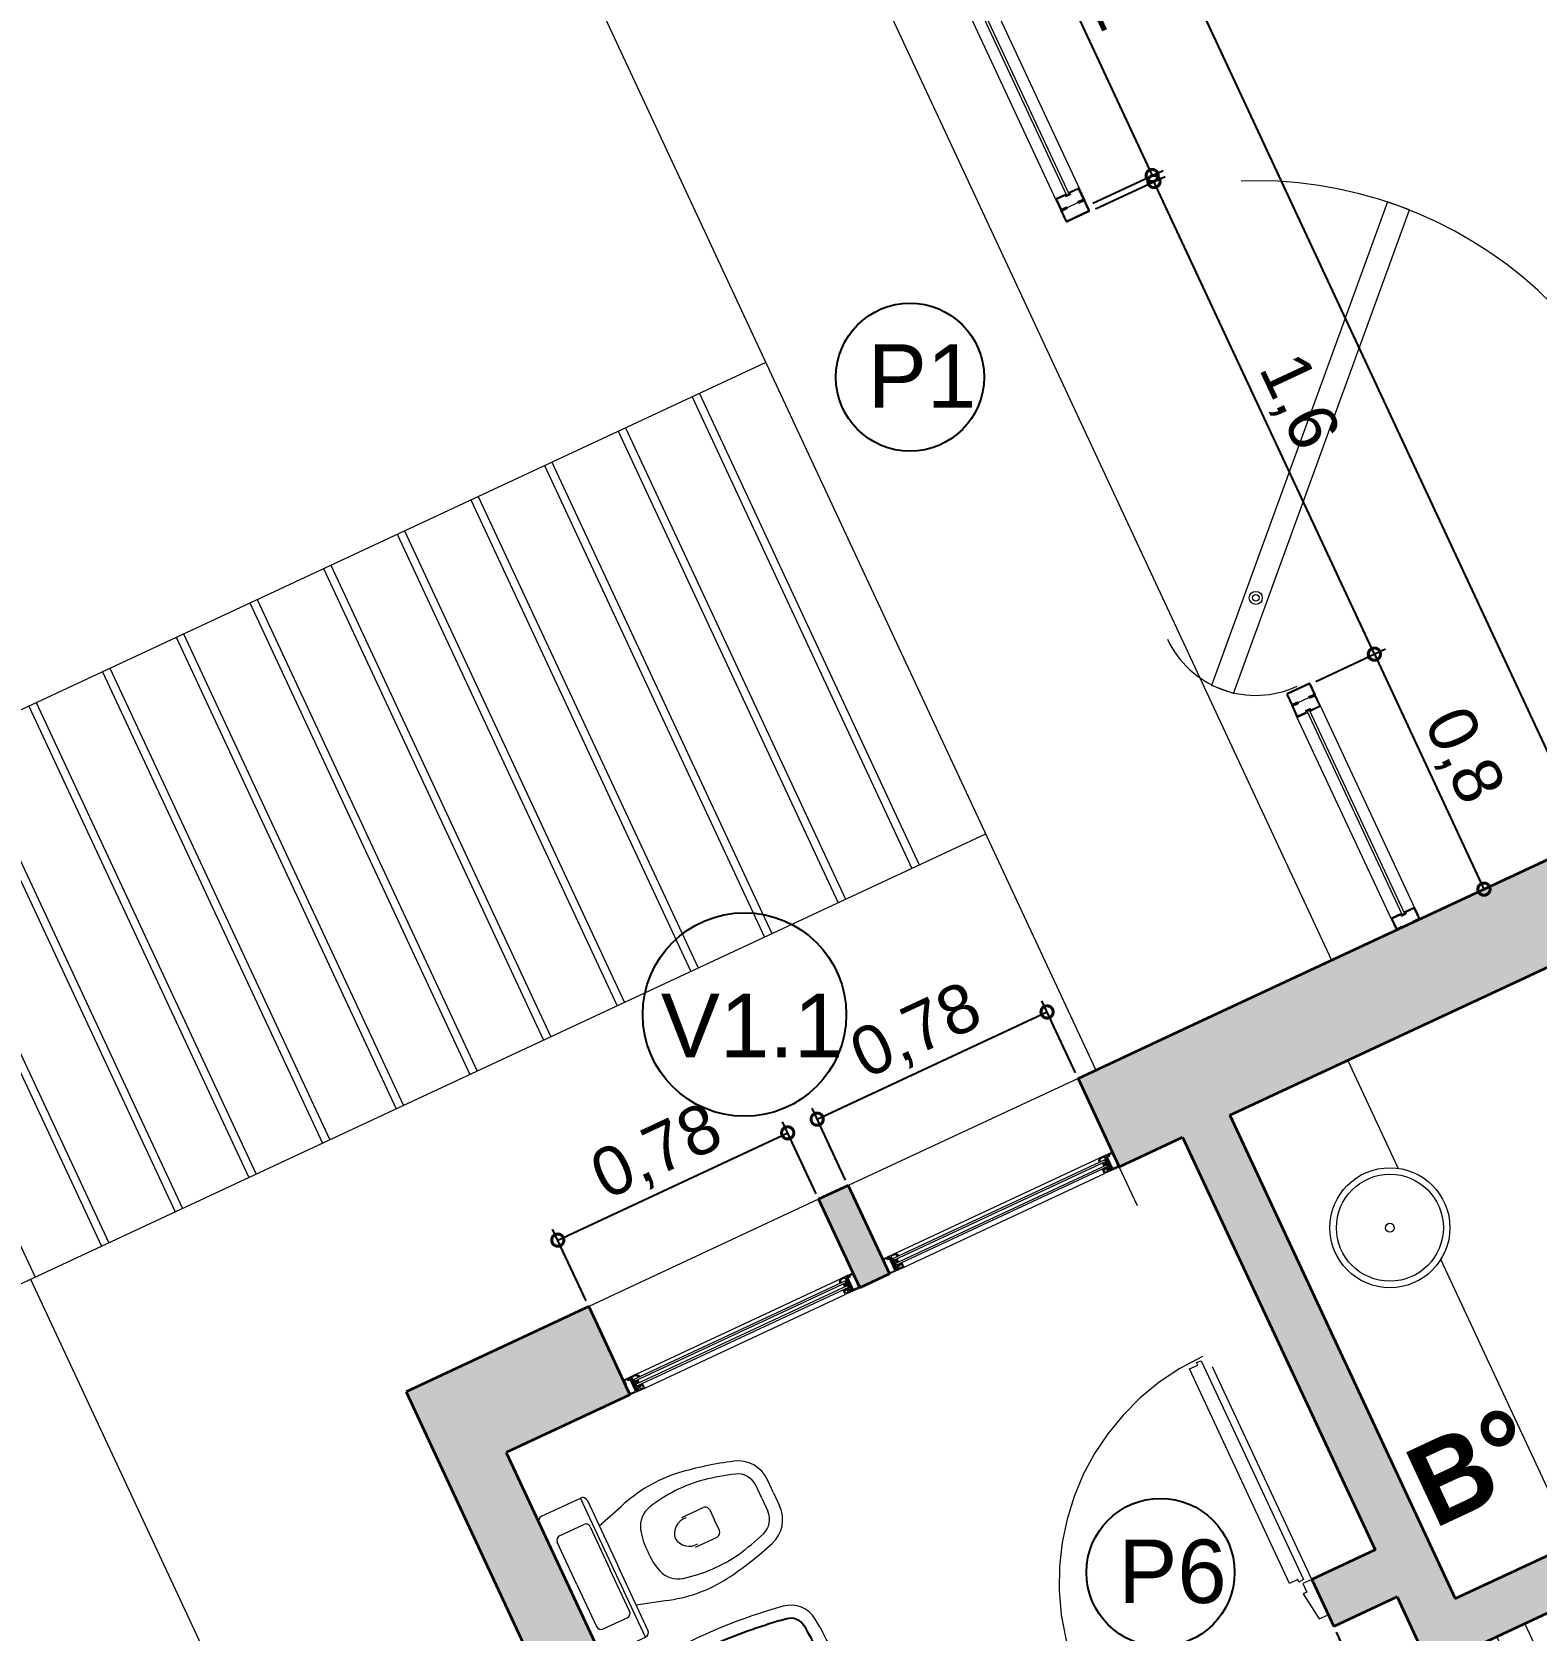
# Model space of a CAD drawing. Header units: millimetres. Extents: x 110427 to 125914, y 76277 to 76441.
# Drawn here: x 113993.841 to 113998.466, y 76328.815 to 76333.729 of the extents above; entities that cross this region are included whole.
import ezdxf

# ---------------------------------------------------------------- set-up
doc = ezdxf.new("R2010")
doc.units = ezdxf.units.MM
doc.linetypes.add('JIS_02_0.7', pattern=[1.35, 0.75, -0.6])
for name, color, linetype, lineweight in [('0.15', 6, 'Continuous', 15), ('04_CIVIL A CONSTRUIR', 250, 'Continuous', 35), ('07_CIVIL VISTAS MEDIA', 143, 'Continuous', 9), ('08_CIVIL VISTAS FINO', 251, 'Continuous', 5), ('09_CIVIL PROYECCIONES', 230, 'JIS_02_0.7', 5), ('11_CARPINTERIA Y MOBILIARIO', 141, 'Continuous', 9), ('12_HATCH', 8, 'Continuous', 9), ('12_TEXTOS', 4, 'Continuous', 40)]:
    doc.layers.add(name, color=color, linetype=linetype, lineweight=lineweight)
doc.layers.add('01_SANIT CAÑERIA SECUNDARIA', color=30, linetype='Continuous')
doc.layers.add('DET', color=4, linetype='Continuous')
doc.styles.add('JDS1', font='GOTHICB.TTF')
doc.styles.get("Standard").update_dxf_attribs({"font": 'arial.ttf'})
doc.styles.add('Swis721 BT', font='swiss.ttf')
doc.dimstyles.new('ISO-23', dxfattribs={"dimscale": 0.03, "dimtxt": 5, "dimasz": 2.5, "dimexe": 1.25, "dimexo": 0.625, "dimtad": 1, "dimtxsty": 'Swis721 BT', "dimblk": 'DOTSMALL', "dimcen": 2.5, "dimclrt": 150, "dimadec": 0, "dimazin": 0, "dimtfac": 1, "dimtmove": 0, "dimatfit": 3, "dimfxl": 0, "dimarcsym": 0})

# ---------------------------------------------------------------- blocks, each defined once
blk = doc.blocks.new('VERILDVS')
for p, q in [((0, 0), (-0.22, 0)), ((0, 0), (0.22, 0)), ((-0.236, -0.016), (-0.236, -0.148)), ((-0.1583, -0.041), (-0.1583, -0.1228)), ((0, -0.0259), (-0.1432, -0.0259)), ((0, -0.0259), (0.1432, -0.0259)), ((0.1583, -0.041), (0.1583, -0.1228)), ((0.236, -0.016), (0.236, -0.148)), ((-0.1432, -0.1379), (0, -0.1379)), ((0.1432, -0.1379), (0, -0.1379)), ((-0.236, -0.148), (0.236, -0.148)), ((-0.22, -0.164), (0, -0.164)), ((-0.1339, -0.164), (-0.1597, -0.2505)), ((0.22, -0.164), (0, -0.164)), ((0.1339, -0.164), (0.1597, -0.2505)), ((-0.0501, -0.405), (-0.0501, -0.4777)), ((0.0501, -0.405), (0.0501, -0.4777)), ((-0.035, -0.4928), (0, -0.4928)), ((0.035, -0.4928), (0, -0.4928)), ((0, -0.6529), (-0.0442, -0.6529)), ((0, -0.6529), (0.0442, -0.6529)), ((0, -0.6929), (-0.0442, -0.6929)), ((0, -0.6929), (0.0442, -0.6929))]:
    blk.add_line(p, q)
for centre, radius, start, end in [((-0.22, -0.016), 0.016, 90, 180), ((0.22, -0.016), 0.016, 0, 90), ((-0.1432, -0.041), 0.0151, 90, 180), ((0.1432, -0.041), 0.0151, 0, 90), ((-0.1432, -0.1228), 0.0151, 180, 270), ((0.1432, -0.1228), 0.0151, 270, 0), ((-0.22, -0.148), 0.016, 180, 270), ((0.22, -0.148), 0.016, 270, 0), ((0.2634, -0.3928), 0.4463, 161.4079, 187.8214), ((-0.0482, -0.3464), 0.075, 107.0131, 166.8554), ((-0.0094, -0.4733), 0.2077, 87.4196, 107.0131), ((0.0094, -0.4733), 0.2077, 72.9869, 92.5804), ((0.0482, -0.3464), 0.075, 13.1446, 72.9869), ((-0.2634, -0.3928), 0.4463, 352.1786, 18.5921), ((0.3372, -0.4364), 0.4707, 166.8554, 189.7354), ((-0.3372, -0.4364), 0.4707, 350.2646, 13.1446), ((0.0066, -0.4098), 0.051, 97.3933, 186.6229), ((-0.0066, -0.4098), 0.051, 353.3771, 82.6067), ((0.8868, -0.2958), 1.0772, 188.4208, 197.6998), ((-0.035, -0.4777), 0.0151, 180, 270), ((0.035, -0.4777), 0.0151, 270, 0), ((-0.8868, -0.2958), 1.0772, 342.3002, 351.5792), ((0.8868, -0.2958), 1.0372, 192.2582, 197.6998), ((-0.8868, -0.2958), 1.0372, 342.3002, 347.7418), ((-0.0442, -0.5929), 0.1, 197.6998, 270), ((-0.0442, -0.5929), 0.06, 197.6998, 270), ((0.0442, -0.5929), 0.06, 270, 342.3002), ((0.0442, -0.5929), 0.1, 270, 342.3002)]:
    blk.add_arc(centre, radius, start, end)
blk = doc.blocks.new('VERBIDVS')
for p, q in [((-0.0476, -0.1707), (-0.0476, -0.1297)), ((-0.0387, -0.1208), (0.0387, -0.1208)), ((0.0476, -0.1707), (0.0476, -0.1297))]:
    blk.add_line(p, q)
for centre, radius in [((-0.0809, -0.0287), 0.00718), ((0, -0.3754), 0.0126)]:
    blk.add_circle(centre, radius)
for centre, radius, start, end in [((-0.0694, -0.1278), 0.12, 102.7565, 175.4458), ((0, -0.4345), 0.4345, 90, 102.7565), ((0, -0.4345), 0.4345, 77.2435, 90), ((0.0694, -0.1278), 0.12, 4.5542, 77.2435), ((1.4375, -0.2478), 1.6317, 175.4458, 189.6863), ((-0.0387, -0.1297), 0.00889, 90, 180), ((0.0387, -0.1297), 0.00889, 360, 90), ((-1.4375, -0.2478), 1.6317, 350.3137, 4.5542), ((0, -0.176), 0.0217, 158.4179, 21.5821), ((0, -0.176), 0.0131, 142.3897, 37.6103), ((-0.0842, -0.5075), 0.088, 189.6863, 263.9307), ((0.0842, -0.5075), 0.088, 276.0693, 350.3137), ((0, 0.2844), 0.8844, 263.9307, 270), ((0, 0.2844), 0.8844, 270, 276.0693)]:
    blk.add_arc(centre, radius, start, end)
at = {"layer": 'DET'}
for p in [(-0.0337, -0.168), (0.0337, -0.168)]:
    blk.add_line(p, (0, -0.168), dxfattribs=at)
for centre, radius in [((0, -0.042), 0.017), ((-0.096, -0.084), 0.017), ((0.096, -0.084), 0.017), ((-0.0835, -0.273), 0.00212), ((0.0835, -0.273), 0.00212)]:
    blk.add_circle(centre, radius, dxfattribs=at)
for centre, radius, start, end in [((-0.0337, -0.288), 0.12, 90, 181.5653), ((0.0337, -0.288), 0.12, 358.4347, 90), ((1.4375, -0.2478), 1.5917, 181.5653, 189.6863), ((-0.0989, -0.273), 0.0233, 270, 90), ((0.0989, -0.273), 0.0233, 90, 270), ((-1.4375, -0.2478), 1.5917, 350.3137, 358.4347), ((-0.0842, -0.5075), 0.048, 189.6863, 263.9307), ((0.0842, -0.5075), 0.048, 276.0693, 350.3137), ((0, 0.2844), 0.8444, 263.9307, 270), ((0, 0.2844), 0.8444, 270, 276.0693)]:
    blk.add_arc(centre, radius, start, end, dxfattribs=at)
blk = doc.blocks.new('ventiluz planta')
for p, q in [((618.0704, 1113.0999), (618.0704, 1113.0849)), ((618.0854, 1113.0999), (618.0704, 1113.0999)), ((618.0734, 1113.0879), (618.0734, 1113.0969)), ((618.0734, 1113.0969), (618.0854, 1113.0969)), ((618.0854, 1113.0969), (618.0854, 1113.0999)), ((618.1204, 1113.0999), (618.1054, 1113.0999)), ((618.1054, 1113.0999), (618.1054, 1113.0969)), ((618.1054, 1113.0969), (618.1174, 1113.0969)), ((618.1174, 1113.0969), (618.1174, 1113.0799)), ((618.1204, 1113.0669), (618.1204, 1113.0999)), ((618.0704, 1113.0849), (618.0754, 1113.0849)), ((618.0704, 1113.0829), (618.0734, 1113.0829)), ((618.0704, 1113.0829), (618.0704, 1113.0599)), ((618.0704, 1113.0599), (618.0704, 1112.3599)), ((618.0784, 1113.0879), (618.0734, 1113.0879)), ((618.0734, 1113.0829), (618.0734, 1113.0749)), ((618.0734, 1113.0749), (618.1154, 1113.0749)), ((618.1124, 1113.0719), (618.0734, 1113.0719)), ((618.0734, 1113.0719), (618.0734, 1113.0599)), ((618.0754, 1113.0849), (618.0754, 1113.0769)), ((618.0754, 1113.0769), (618.1174, 1113.0769)), ((618.0784, 1113.0799), (618.0784, 1113.0879)), ((618.1174, 1113.0799), (618.0784, 1113.0799)), ((618.0804, 1113.0549), (618.0784, 1113.0549)), ((618.0804, 1113.0499), (618.0804, 1113.0549)), ((618.0824, 1112.3509), (618.0824, 1113.0689)), ((618.1049, 1113.0689), (618.0824, 1113.0689)), ((618.0884, 1112.3509), (618.0884, 1113.0689)), ((618.0989, 1113.0584), (618.0884, 1113.0689)), ((618.0884, 1113.0584), (618.0989, 1113.0689)), ((618.0989, 1113.0584), (618.0884, 1113.0584)), ((618.0989, 1112.3509), (618.0989, 1113.0689)), ((618.1049, 1112.3509), (618.1049, 1113.0689)), ((618.1069, 1113.0499), (618.1069, 1113.0689)), ((618.1099, 1113.0689), (618.1069, 1113.0689)), ((618.1204, 1113.0499), (618.1069, 1113.0499)), ((618.1099, 1113.0529), (618.1099, 1113.0689)), ((618.1174, 1113.0529), (618.1099, 1113.0529)), ((618.1124, 1113.0719), (618.1124, 1113.0619)), ((618.1124, 1113.0619), (618.1174, 1113.0619)), ((618.1154, 1113.0749), (618.1154, 1113.0649)), ((618.1154, 1113.0649), (618.1204, 1113.0649)), ((618.1174, 1113.0769), (618.1174, 1113.0669)), ((618.1174, 1113.0669), (618.1204, 1113.0669)), ((618.1174, 1113.0619), (618.1174, 1113.0529)), ((618.1204, 1113.0649), (618.1204, 1113.0499)), ((618.1204, 1113.0499), (618.1204, 1112.3699)), ((618.0704, 1112.3369), (618.0704, 1112.3599)), ((618.0734, 1112.3479), (618.0734, 1112.3599)), ((618.0804, 1112.3649), (618.0784, 1112.3649)), ((618.0804, 1112.3699), (618.0804, 1112.3649)), ((618.0989, 1112.3614), (618.0884, 1112.3614)), ((618.0989, 1112.3614), (618.0884, 1112.3509)), ((618.0884, 1112.3614), (618.0989, 1112.3509)), ((618.1204, 1112.3699), (618.1069, 1112.3699)), ((618.1069, 1112.3699), (618.1069, 1112.3509)), ((618.1174, 1112.3669), (618.1099, 1112.3669)), ((618.1099, 1112.3669), (618.1099, 1112.3509)), ((618.1124, 1112.3479), (618.1124, 1112.3579)), ((618.1124, 1112.3579), (618.1174, 1112.3579)), ((618.1154, 1112.3449), (618.1154, 1112.3549)), ((618.1154, 1112.3549), (618.1204, 1112.3549)), ((618.1174, 1112.3579), (618.1174, 1112.3669)), ((618.1204, 1112.3549), (618.1204, 1112.3699)), ((618.0704, 1112.3369), (618.0734, 1112.3369)), ((618.0704, 1112.3199), (618.0704, 1112.3349)), ((618.0704, 1112.3349), (618.0754, 1112.3349)), ((618.0854, 1112.3199), (618.0704, 1112.3199)), ((618.1124, 1112.3479), (618.0734, 1112.3479)), ((618.0734, 1112.3369), (618.0734, 1112.3449)), ((618.0734, 1112.3449), (618.1154, 1112.3449)), ((618.0784, 1112.3319), (618.0734, 1112.3319)), ((618.0734, 1112.3319), (618.0734, 1112.3229)), ((618.0734, 1112.3229), (618.0854, 1112.3229)), ((618.0754, 1112.3349), (618.0754, 1112.3429)), ((618.0754, 1112.3429), (618.1174, 1112.3429)), ((618.1174, 1112.3399), (618.0784, 1112.3399)), ((618.0784, 1112.3399), (618.0784, 1112.3319)), ((618.1049, 1112.3509), (618.0824, 1112.3509)), ((618.0854, 1112.3229), (618.0854, 1112.3199)), ((618.1054, 1112.3199), (618.1054, 1112.3229)), ((618.1054, 1112.3229), (618.1174, 1112.3229)), ((618.1204, 1112.3199), (618.1054, 1112.3199)), ((618.1099, 1112.3509), (618.1069, 1112.3509)), ((618.1174, 1112.3429), (618.1174, 1112.3529)), ((618.1174, 1112.3529), (618.1204, 1112.3529)), ((618.1174, 1112.3229), (618.1174, 1112.3399)), ((618.1204, 1112.3529), (618.1204, 1112.3199))]:
    blk.add_line(p, q)
for centre, radius, start, end in [((618.0818, 1113.0613), 0.0115, 187.0629, 262.9371), ((618.0784, 1113.0599), 0.005, 180, 270), ((618.0818, 1112.3584), 0.0115, 97.0629, 172.9371), ((618.0784, 1112.3599), 0.005, 90, 180)]:
    blk.add_arc(centre, radius, start, end)
blk = doc.blocks.new('_DotSmall')
at = {"color": 0, "linetype": 'ByBlock', "const_width": 0.5}
blk.add_lwpolyline([(-0.0625, 0, 1), (0.0625, 0, 1)], format="xyb", close=True, dxfattribs=at)
blk = doc.blocks.new('*D101')
at = {"layer": '09_CIVIL PROYECCIONES', "color": 0, "linetype": 'ByBlock', "lineweight": -2, "ltscale": 2}
for p, q in [((113996.2524, 76330.1563), (113996.1493, 76330.3774)), ((113995.4582, 76330.0138), (113996.1651, 76330.3435)), ((113995.5455, 76329.8266), (113995.4424, 76330.0478))]:
    blk.add_line(p, q, dxfattribs=at)
at = {"layer": 'Defpoints', "color": 0, "linetype": 'ByBlock', "ltscale": 2}
for p in [(113996.1651, 76330.3435), (113996.2603, 76330.1393), (113995.5534, 76329.8096)]:
    blk.add_point(p, dxfattribs=at)
at = {"layer": '09_CIVIL PROYECCIONES', "color": 0, "linetype": 'ByBlock', "lineweight": -2, "ltscale": 2, "xscale": 0.075, "yscale": 0.075, "zscale": 0.075}
for p, rotation in [((113996.1651, 76330.3435), 25.00000000500865), ((113995.4582, 76330.0138), 205.0000000050086)]:
    blk.add_blockref('_DotSmall', p, dxfattribs=dict(at, rotation=rotation))
at = {"layer": '09_CIVIL PROYECCIONES', "color": 150, "linetype": 'ByBlock', "ltscale": 2, "insert": (113995.7655, 76330.2776), "char_height": 0.15, "attachment_point": 5, "rotation": 25, "style": 'Swis721 BT'}
blk.add_mtext('0,78', dxfattribs=at)
blk = doc.blocks.new('*D102')
at = {"layer": '09_CIVIL PROYECCIONES', "color": 0, "linetype": 'ByBlock', "lineweight": -2, "ltscale": 2}
for p, q in [((113996.2558, 76330.3857), (113996.9627, 76330.7154)), ((113997.05, 76330.5282), (113996.9468, 76330.7493)), ((113996.343, 76330.1985), (113996.2399, 76330.4197))]:
    blk.add_line(p, q, dxfattribs=at)
at = {"layer": 'Defpoints', "color": 0, "linetype": 'ByBlock', "ltscale": 2}
for p in [(113996.9627, 76330.7154), (113997.0579, 76330.5112), (113996.351, 76330.1815)]:
    blk.add_point(p, dxfattribs=at)
at = {"layer": '09_CIVIL PROYECCIONES', "color": 0, "linetype": 'ByBlock', "lineweight": -2, "ltscale": 2, "xscale": 0.075, "yscale": 0.075, "zscale": 0.075}
for p, rotation in [((113996.9627, 76330.7154), 24.99999999751956), ((113996.2558, 76330.3857), 204.9999999975196)]:
    blk.add_blockref('_DotSmall', p, dxfattribs=dict(at, rotation=rotation))
at = {"layer": '09_CIVIL PROYECCIONES', "color": 150, "linetype": 'ByBlock', "ltscale": 2, "insert": (113996.5631, 76330.6495), "char_height": 0.15, "attachment_point": 5, "rotation": 25, "style": 'Swis721 BT'}
blk.add_mtext('0,78', dxfattribs=at)
blk = doc.blocks.new('*D117')
at = {"layer": '09_CIVIL PROYECCIONES', "color": 0, "linetype": 'ByBlock', "lineweight": -2, "ltscale": 2}
for p, q in [((113997.7892, 76331.732), (113998.0031, 76331.8317)), ((113997.9691, 76331.8159), (113998.3061, 76331.0932)), ((113998.1262, 76331.0093), (113998.3401, 76331.1091))]:
    blk.add_line(p, q, dxfattribs=at)
at = {"layer": 'Defpoints', "color": 0, "linetype": 'ByBlock', "ltscale": 2}
for p in [(113997.7722, 76331.724), (113998.3061, 76331.0932), (113998.1092, 76331.0014)]:
    blk.add_point(p, dxfattribs=at)
at = {"layer": '09_CIVIL PROYECCIONES', "color": 0, "linetype": 'ByBlock', "lineweight": -2, "ltscale": 2, "xscale": 0.075, "yscale": 0.075, "zscale": 0.075}
for p, rotation in [((113997.9691, 76331.8159), 115.0000002492587), ((113998.3061, 76331.0932), 295.0000002492587)]:
    blk.add_blockref('_DotSmall', p, dxfattribs=dict(at, rotation=rotation))
at = {"layer": '09_CIVIL PROYECCIONES', "color": 150, "linetype": 'ByBlock', "ltscale": 2, "insert": (113998.2366, 76331.5007), "char_height": 0.15, "attachment_point": 5, "rotation": 295, "style": 'Swis721 BT'}
blk.add_mtext('0,8', dxfattribs=at)
blk = doc.blocks.new('*D118')
at = {"layer": '09_CIVIL PROYECCIONES', "color": 0, "linetype": 'ByBlock', "lineweight": -2, "ltscale": 2}
for p, q in [((113997.1114, 76333.1856), (113997.3253, 76333.2853)), ((113997.9691, 76331.8159), (113997.2913, 76333.2695)), ((113997.7892, 76331.732), (113998.0031, 76331.8317))]:
    blk.add_line(p, q, dxfattribs=at)
at = {"layer": 'Defpoints', "color": 0, "linetype": 'ByBlock', "ltscale": 2}
for p in [(113997.2913, 76333.2695), (113997.0944, 76333.1776), (113997.7722, 76331.724)]:
    blk.add_point(p, dxfattribs=at)
at = {"layer": '09_CIVIL PROYECCIONES', "color": 0, "linetype": 'ByBlock', "lineweight": -2, "ltscale": 2, "xscale": 0.075, "yscale": 0.075, "zscale": 0.075}
for p, rotation in [((113997.2913, 76333.2695), 114.9999999920629), ((113997.9691, 76331.8159), 294.9999999920628)]:
    blk.add_blockref('_DotSmall', p, dxfattribs=dict(at, rotation=rotation))
at = {"layer": '09_CIVIL PROYECCIONES', "color": 150, "linetype": 'ByBlock', "ltscale": 2, "insert": (113997.7292, 76332.5888), "char_height": 0.15, "attachment_point": 5, "rotation": 295, "style": 'Swis721 BT'}
blk.add_mtext('1,6', dxfattribs=at)
blk = doc.blocks.new('*D33')
at = {"layer": '09_CIVIL PROYECCIONES', "color": 0, "linetype": 'ByBlock', "lineweight": -2, "ltscale": 2}
for p, q in [((113996.5455, 76334.399), (113996.7619, 76334.4999)), ((113996.7279, 76334.484), (113997.2858, 76333.2877)), ((113997.1034, 76333.2026), (113997.3198, 76333.3035))]:
    blk.add_line(p, q, dxfattribs=at)
at = {"layer": 'Defpoints', "color": 0, "linetype": 'ByBlock', "ltscale": 2}
for p in [(113996.5286, 76334.391), (113997.2858, 76333.2877), (113997.0864, 76333.1947)]:
    blk.add_point(p, dxfattribs=at)
at = {"layer": '09_CIVIL PROYECCIONES', "color": 0, "linetype": 'ByBlock', "lineweight": -2, "ltscale": 2, "xscale": 0.075, "yscale": 0.075, "zscale": 0.075}
for p, rotation in [((113996.7279, 76334.484), 115.0000000003186), ((113997.2858, 76333.2877), 295.0000000003186)]:
    blk.add_blockref('_DotSmall', p, dxfattribs=dict(at, rotation=rotation))
at = {"layer": '09_CIVIL PROYECCIONES', "color": 150, "linetype": 'ByBlock', "ltscale": 2, "insert": (113997.1058, 76333.932), "char_height": 0.15, "attachment_point": 5, "rotation": 295, "style": 'Swis721 BT'}
blk.add_mtext('1,32', dxfattribs=at)
blk = doc.blocks.new('*D123')
at = {"layer": '09_CIVIL PROYECCIONES', "color": 0, "linetype": 'ByBlock', "lineweight": -2, "ltscale": 2}
for p, q in [((113994.872, 76337.9879), (113995.4073, 76338.2376)), ((113995.3733, 76338.2217), (113998.6275, 76331.2431)), ((113998.1262, 76331.0093), (113998.6615, 76331.2589))]:
    blk.add_line(p, q, dxfattribs=at)
at = {"layer": 'Defpoints', "color": 0, "linetype": 'ByBlock', "ltscale": 2}
for p in [(113994.855, 76337.98), (113998.6275, 76331.2431), (113998.1092, 76331.0014)]:
    blk.add_point(p, dxfattribs=at)
at = {"layer": '09_CIVIL PROYECCIONES', "color": 0, "linetype": 'ByBlock', "lineweight": -2, "ltscale": 2, "xscale": 0.075, "yscale": 0.075, "zscale": 0.075}
for p, rotation in [((113995.3733, 76338.2217), 115.0000000006208), ((113998.6275, 76331.2431), 295.0000000006208)]:
    blk.add_blockref('_DotSmall', p, dxfattribs=dict(at, rotation=rotation))
at = {"layer": '09_CIVIL PROYECCIONES', "color": 150, "linetype": 'ByBlock', "ltscale": 2, "insert": (113997.0994, 76334.7785), "char_height": 0.15, "attachment_point": 5, "rotation": 295, "style": 'Swis721 BT'}
blk.add_mtext('7,7', dxfattribs=at)
blk = doc.blocks.new('*D124')
at = {"layer": '09_CIVIL PROYECCIONES', "color": 0, "linetype": 'ByBlock', "lineweight": -2, "ltscale": 2}
for p, q in [((113997.8519, 76328.8084), (113997.9192, 76328.6641)), ((113997.1847, 76328.3629), (113997.9034, 76328.6981)), ((113997.1332, 76328.4733), (113997.2005, 76328.3289))]:
    blk.add_line(p, q, dxfattribs=at)
at = {"layer": 'Defpoints', "color": 0, "linetype": 'ByBlock', "ltscale": 2}
for p in [(113997.844, 76328.8254), (113997.9034, 76328.6981), (113997.1253, 76328.4903)]:
    blk.add_point(p, dxfattribs=at)
at = {"layer": '09_CIVIL PROYECCIONES', "color": 0, "linetype": 'ByBlock', "lineweight": -2, "ltscale": 2, "xscale": 0.075, "yscale": 0.075, "zscale": 0.075}
for p, rotation in [((113997.9034, 76328.6981), 25.00000002891033), ((113997.1847, 76328.3629), 205.0000000289103)]:
    blk.add_blockref('_DotSmall', p, dxfattribs=dict(at, rotation=rotation))
at = {"layer": '09_CIVIL PROYECCIONES', "color": 150, "linetype": 'ByBlock', "ltscale": 2, "insert": (113997.4979, 76328.6294), "char_height": 0.15, "attachment_point": 5, "rotation": 25, "style": 'Swis721 BT'}
blk.add_mtext('0,80', dxfattribs=at)

msp = doc.modelspace()

# ---------------------------------------------------------------- hatches: boundary and pattern name
at = {"layer": '12_HATCH'}
h = msp.add_hatch(color=1, dxfattribs=at)
h.dxf.hatch_style = 1
h.paths.add_polyline_path([(113997.3978, 76330.6697), (113997.5245, 76330.3978), (113999.2103, 76331.1838), (113999.0835, 76331.4557)])
h.paths.add_polyline_path([(113997.844, 76328.8254), (113998.0388, 76328.9163), (113998.4403, 76328.0553), (113998.5853, 76328.1229), (113998.2853, 76328.7664), (114000.0416, 76329.5854), (114001.1356, 76330.0955), (114001.4314, 76329.4611), (114001.4677, 76329.478), (114001.0873, 76330.2937), (114001.1598, 76330.3275), (114001.5402, 76329.5118), (114001.5764, 76329.5287), (114001.0198, 76330.7225), (114000.8748, 76330.6548), (114001.068, 76330.2406), (113999.9, 76329.6959), (113999.5454, 76330.4651), (113999.4004, 76330.3975), (113999.7584, 76329.6299), (113998.2176, 76328.9114), (113997.3978, 76330.6697), (113997.0579, 76330.5112), (113997.1847, 76330.2393), (113997.3795, 76330.3301), (113997.9712, 76329.0613), (113997.7763, 76328.9705)])
h = msp.add_hatch(color=1, dxfattribs=at)
h.dxf.hatch_style = 1
h.paths.add_polyline_path([(113995.6802, 76329.5377), (113995.5534, 76329.8096), (113994.9915, 76329.5476), (113996.9356, 76325.3786), (113998.1772, 76325.9576), (113998.0504, 76326.2295), (113997.9824, 76326.1978), (113997.7289, 76326.7416), (113997.6382, 76326.6993), (113997.8918, 76326.1555), (113996.99, 76325.735), (113995.9588, 76327.9464), (113997.1253, 76328.4903), (113997.0576, 76328.6353), (113995.8912, 76328.0914), (113995.2996, 76329.3602)])
h.paths.add_polyline_path([(113996.2603, 76330.1393), (113996.3871, 76329.8674), (113996.4778, 76329.9096), (113996.351, 76330.1815)])
h = msp.add_hatch(dxfattribs=at)
h.set_pattern_fill('LINE', color=256, scale=0.03, angle=475)
h.set_pattern_definition([(115, (110930.41249, 75902.03915), (-0.0863258167, -0.0402543894), [])])
h.paths.add_polyline_path([(114001.3892, 76329.5518), (114001.1356, 76330.0955), (113998.2853, 76328.7664), (113998.5388, 76328.2226)])

# ---------------------------------------------------------------- linework, layer by layer
at = {"layer": '0.15'}
for p, q in [((113993.9068, 76337.4106), (113997.1123, 76330.5365)), ((113996.0974, 76332.7128), (113986.8256, 76328.3893)), ((113995.8709, 76332.6072), (113996.5471, 76331.1571)), ((113995.8935, 76332.6177), (113996.5697, 76331.1676)), ((113995.6443, 76332.5015), (113996.3205, 76331.0514)), ((113995.6669, 76332.5121), (113996.3431, 76331.062)), ((113995.4177, 76332.3959), (113996.0939, 76330.9458)), ((113995.4404, 76332.4064), (113996.1166, 76330.9563)), ((113995.1911, 76332.2902), (113995.8673, 76330.8401)), ((113995.2138, 76332.3008), (113995.89, 76330.8507)), ((113994.9646, 76332.1845), (113995.6408, 76330.7345)), ((113994.9872, 76332.1951), (113995.6634, 76330.745)), ((113994.7606, 76332.0895), (113995.4368, 76330.6394)), ((113994.738, 76332.0789), (113995.4142, 76330.6288)), ((113994.5114, 76331.9732), (113995.1876, 76330.5231)), ((113994.5341, 76331.9838), (113995.2103, 76330.5337)), ((113994.2848, 76331.8676), (113994.961, 76330.4175)), ((113994.3075, 76331.8782), (113994.9837, 76330.4281)), ((113994.0583, 76331.7619), (113994.7344, 76330.3118)), ((113994.0809, 76331.7725), (113994.7571, 76330.3224)), ((113993.8317, 76331.6563), (113994.5079, 76330.2062)), ((113993.8543, 76331.6668), (113994.5305, 76330.2167)), ((113993.6051, 76331.5506), (113994.2813, 76330.1005)), ((113993.6278, 76331.5612), (113994.3039, 76330.1111)), ((113993.3785, 76331.445), (113994.0547, 76329.9949)), ((113993.4012, 76331.4555), (113994.0774, 76330.0054)), ((113993.1746, 76331.3499), (113993.8508, 76329.8998)), ((113996.7736, 76331.2627), (113987.3081, 76326.8489)), ((113993.8372, 76329.8934), (113996.458, 76324.2732))]:
    msp.add_line(p, q, dxfattribs=at)
at = {"layer": '01_SANIT CAÑERIA SECUNDARIA'}
for centre in [(113996.5412, 76332.6676), (113997.3114, 76328.9918)]:
    msp.add_circle(centre, 0.2277, dxfattribs=at)
at = {"layer": '01_SANIT CAÑERIA SECUNDARIA', "color": 242}
msp.add_circle((113996.0323, 76330.7075), 0.313, dxfattribs=at)
at = {"layer": '04_CIVIL A CONSTRUIR'}
for p, q in [((113997.3978, 76330.6697), (113999.0835, 76331.4557)), ((113997.5245, 76330.3978), (113999.2103, 76331.1838)), ((113997.0579, 76330.5112), (113997.3978, 76330.6697)), ((113997.0579, 76330.5112), (113997.1847, 76330.2393)), ((113997.5245, 76330.3978), (113998.2176, 76328.9114)), ((113997.1847, 76330.2393), (113997.3795, 76330.3301)), ((113997.3795, 76330.3301), (113997.9712, 76329.0613)), ((113996.351, 76330.1815), (113996.2603, 76330.1393)), ((113996.351, 76330.1815), (113996.4778, 76329.9096)), ((113996.2603, 76330.1393), (113996.3871, 76329.8674)), ((113998.2853, 76328.7664), (114001.1356, 76330.0955)), ((113996.4778, 76329.9096), (113996.3871, 76329.8674)), ((113995.5534, 76329.8096), (113994.9915, 76329.5476)), ((113995.5534, 76329.8096), (113995.6802, 76329.5377)), ((113998.2176, 76328.9114), (113999.7584, 76329.6299)), ((113994.9915, 76329.5476), (113996.9356, 76325.3786)), ((113994.9915, 76329.5476), (113996.9356, 76325.3786)), ((113995.6802, 76329.5377), (113995.2996, 76329.3602)), ((113995.2996, 76329.3602), (113995.8912, 76328.0914)), ((113997.9712, 76329.0613), (113997.7763, 76328.9705)), ((113997.7763, 76328.9705), (113997.844, 76328.8254)), ((113998.0388, 76328.9163), (113997.844, 76328.8254)), ((113998.0388, 76328.9163), (113998.4403, 76328.0553))]:
    msp.add_line(p, q, dxfattribs=at)
at = {"layer": '07_CIVIL VISTAS MEDIA'}
for p, q in [((113996.3177, 76334.7393), (113997.0224, 76333.2279)), ((113996.3249, 76334.7427), (113997.0297, 76333.2313)), ((113996.285, 76334.7241), (113996.9898, 76333.2127)), ((113996.772, 76333.869), (113997.0623, 76333.2465)), ((113996.9917, 76333.218), (113997.019, 76333.2307)), ((113996.9925, 76333.214), (113997.006, 76333.185)), ((113996.993, 76333.2153), (113997.0176, 76333.2268)), ((113997.005, 76333.1801), (113997.0775, 76333.2139)), ((113997.0206, 76333.2228), (113997.0189, 76333.2263)), ((113997.022, 76333.2267), (113997.0204, 76333.2303)), ((113997.0206, 76333.2228), (113997.0348, 76333.2294)), ((113997.022, 76333.2267), (113997.0308, 76333.2309)), ((113997.0224, 76333.2279), (113997.0297, 76333.2313)), ((113997.0292, 76333.2344), (113997.0308, 76333.2309)), ((113997.057, 76333.2484), (113997.0297, 76333.2357)), ((113997.0332, 76333.2329), (113997.0348, 76333.2294)), ((113997.0583, 76333.2457), (113997.0337, 76333.2343)), ((113997.0577, 76333.208), (113997.0726, 76333.2149)), ((113997.0596, 76333.2452), (113997.0731, 76333.2162)), ((113997.0623, 76333.2465), (113997.0775, 76333.2139)), ((113997.0927, 76333.1813), (113997.0775, 76333.2139)), ((113996.9898, 76333.2127), (113997.005, 76333.1801)), ((113997.0202, 76333.1475), (113997.005, 76333.1801)), ((113997.0074, 76333.1845), (113997.0223, 76333.1914)), ((113997.0229, 76333.1487), (113997.0094, 76333.1777)), ((113997.0099, 76333.1791), (113997.0248, 76333.186)), ((113997.0235, 76333.1887), (113997.0223, 76333.1914)), ((113997.0235, 76333.1887), (113997.0248, 76333.186)), ((113997.0895, 76333.1787), (113997.0243, 76333.1482)), ((113997.0908, 76333.176), (113997.0255, 76333.1455)), ((113997.059, 76333.2052), (113997.0577, 76333.208)), ((113997.059, 76333.2052), (113997.0603, 76333.2025)), ((113997.0603, 76333.2025), (113997.0752, 76333.2095)), ((113997.09, 76333.18), (113997.0765, 76333.209)), ((113998.0095, 76333.2068), (113997.4681, 76331.7194)), ((113997.5358, 76331.6948), (113998.0771, 76333.1822)), ((113998.0771, 76333.1822), (113998.0095, 76333.2068)), ((113997.5358, 76331.6948), (113997.4681, 76331.7194)), ((113997.6997, 76331.6902), (113997.7149, 76331.6576)), ((113997.7669, 76331.726), (113997.7017, 76331.6956)), ((113997.7024, 76331.6915), (113997.716, 76331.6625)), ((113997.7682, 76331.7233), (113997.7029, 76331.6928)), ((113997.7149, 76331.6576), (113997.7874, 76331.6914)), ((113997.7149, 76331.6576), (113997.7874, 76331.6914)), ((113997.7677, 76331.6855), (113997.7826, 76331.6925)), ((113997.7695, 76331.7228), (113997.7831, 76331.6938)), ((113997.7722, 76331.724), (113997.7874, 76331.6914)), ((113997.8027, 76331.6588), (113997.7874, 76331.6914)), ((113997.7301, 76331.625), (113997.7149, 76331.6576)), ((113997.7173, 76331.662), (113997.7322, 76331.669)), ((113997.7329, 76331.6263), (113997.7193, 76331.6553)), ((113997.7198, 76331.6566), (113997.7347, 76331.6635)), ((113997.7335, 76331.6663), (113997.7322, 76331.669)), ((113997.7335, 76331.6663), (113997.7347, 76331.6635)), ((113997.7576, 76331.6421), (113997.7719, 76331.6487)), ((113997.7576, 76331.6421), (113997.7593, 76331.6386)), ((113997.7616, 76331.6406), (113997.7705, 76331.6448)), ((113997.7628, 76331.6402), (113997.77, 76331.6436)), ((113997.7689, 76331.6828), (113997.7677, 76331.6855)), ((113997.7689, 76331.6828), (113997.7702, 76331.6801)), ((113998.0614, 76331.0188), (113997.77, 76331.6436)), ((113997.7702, 76331.6801), (113997.7851, 76331.687)), ((113997.7721, 76331.6413), (113997.7705, 76331.6448)), ((113997.7735, 76331.6452), (113997.7719, 76331.6487)), ((113997.8007, 76331.6535), (113997.7734, 76331.6408)), ((113997.7995, 76331.6562), (113997.7749, 76331.6447)), ((113997.8, 76331.6575), (113997.7864, 76331.6866)), ((113998.1092, 76331.0014), (113997.8027, 76331.6588)), ((113998.0367, 76330.9676), (113997.7301, 76331.625)), ((113997.7342, 76331.6258), (113997.7588, 76331.6372)), ((113997.7355, 76331.6231), (113997.7628, 76331.6358)), ((113997.7616, 76331.6406), (113997.7633, 76331.6371)), ((113998.0541, 76331.0154), (113997.7628, 76331.6402)), ((113998.0234, 76331.0055), (113998.0507, 76331.0183)), ((113998.0247, 76331.0028), (113998.0493, 76331.0143)), ((113998.0523, 76331.0103), (113998.0506, 76331.0138)), ((113998.0537, 76331.0143), (113998.0521, 76331.0178)), ((113998.0523, 76331.0103), (113998.0665, 76331.0169)), ((113998.0537, 76331.0143), (113998.0625, 76331.0184)), ((113998.0541, 76331.0154), (113998.0614, 76331.0188)), ((113998.0609, 76331.0219), (113998.0625, 76331.0184)), ((113998.0887, 76331.036), (113998.0614, 76331.0232)), ((113998.0649, 76331.0205), (113998.0665, 76331.0169)), ((113998.09, 76331.0333), (113998.0654, 76331.0218)), ((113998.0894, 76330.9955), (113998.1043, 76331.0024)), ((113998.0913, 76331.0328), (113998.1048, 76331.0038)), ((113998.094, 76331.034), (113998.1092, 76331.0014)), ((113998.0215, 76331.0002), (113998.0367, 76330.9676)), ((113998.0242, 76331.0015), (113998.0377, 76330.9725)), ((113998.0367, 76330.9676), (113998.0552, 76330.9762)), ((113998.0367, 76330.9676), (113998.0552, 76330.9762)), ((113998.0391, 76330.972), (113998.054, 76330.9789)), ((113998.0552, 76330.9762), (113998.054, 76330.9789)), ((113998.0907, 76330.9928), (113998.0894, 76330.9955)), ((113998.0907, 76330.9928), (113998.1092, 76331.0014)), ((113998.0907, 76330.9928), (113998.1092, 76331.0014)), ((113997.0579, 76330.5112), (113996.351, 76330.1815)), ((113997.2405, 76330.1196), (113997.1847, 76330.2393)), ((113996.2603, 76330.1393), (113995.5534, 76329.8096)), ((113997.7763, 76328.9705), (113997.4717, 76329.6237))]:
    msp.add_line(p, q, dxfattribs=at)
for radius in [0.02, 0.01]:
    msp.add_circle((113997.6045, 76331.989), radius, dxfattribs=at)
for centre, radius, start, end in [((113996.9934, 76333.2144), 0.004, 115, 205), ((113996.9934, 76333.2144), 0.001, 115, 205), ((113997.018, 76333.2259), 0.001, 25, 115), ((113997.0301, 76333.2348), 0.001, 115, 205), ((113997.0341, 76333.2334), 0.001, 115, 205), ((113997.0587, 76333.2448), 0.004, 25, 115), ((113997.0587, 76333.2448), 0.001, 25, 115), ((113997.0722, 76333.2158), 0.001, 295, 25), ((113997.0069, 76333.1854), 0.001, 205, 295.1581), ((113997.0103, 76333.1781), 0.001, 114.8419, 205), ((113997.0756, 76333.2086), 0.001, 25, 115), ((113997.0891, 76333.1796), 0.001, 295, 25), ((113997.0891, 76333.1796), 0.004, 295, 25), ((113997.0238, 76333.1491), 0.004, 205, 295), ((113997.0238, 76333.1491), 0.001, 205, 295), ((113997.7034, 76331.6919), 0.004, 115, 205), ((113997.7033, 76331.6919), 0.001, 115, 205), ((113997.7686, 76331.7224), 0.004, 25, 115), ((113997.7686, 76331.7224), 0.001, 25, 115), ((113997.7821, 76331.6934), 0.001, 295, 25), ((113997.7169, 76331.6629), 0.001, 205, 295.1581), ((113997.7202, 76331.6557), 0.001, 114.8419, 205), ((113997.773, 76331.6417), 0.001, 205, 295), ((113997.7744, 76331.6456), 0.001, 205, 295), ((113997.7855, 76331.6861), 0.001, 25, 115), ((113997.799, 76331.6571), 0.001, 295, 25), ((113997.799, 76331.6571), 0.004, 295, 25), ((113997.7338, 76331.6267), 0.004, 205, 295), ((113997.7338, 76331.6267), 0.001, 205, 295), ((113997.7584, 76331.6382), 0.001, 295, 25), ((113998.0251, 76331.0019), 0.004, 115, 205), ((113998.0251, 76331.0019), 0.001, 115, 205), ((113998.0497, 76331.0134), 0.001, 25, 115), ((113998.0618, 76331.0223), 0.001, 115, 205), ((113998.0658, 76331.0209), 0.001, 115, 205), ((113998.0904, 76331.0323), 0.004, 25, 115), ((113998.0904, 76331.0324, 0), 0.001, 25, 115), ((113998.1039, 76331.0033), 0.001, 295, 25), ((113998.0386, 76330.9729), 0.001, 205, 295.1581)]:
    msp.add_arc(centre, radius, start, end, dxfattribs=at)
at = {"layer": '07_CIVIL VISTAS MEDIA', "extrusion": (-6.93067e-10, 6.55597e-08, 1)}
for centre in [(113997.0195, 76333.2298, 0.0049), (113998.0512, 76331.0174, 0.0049)]:
    msp.add_arc(centre, 0.001, 25, 115, dxfattribs=at)
at = {"layer": '07_CIVIL VISTAS MEDIA', "extrusion": (4.97762e-08, -4.26719e-08, 1)}
msp.add_arc((113997.7623, 76331.6367, 0.0024), 0.001, 295, 25, dxfattribs=at)
at = {"layer": '08_CIVIL VISTAS FINO'}
msp.add_line((113994.4165, 76338.2106), (113997.8373, 76330.8746), dxfattribs=at)
at = {"layer": '09_CIVIL PROYECCIONES', "ltscale": 2}
for centre, radius, start, end in [((113997.6045, 76331.989), 1.2829, 24.9995, 115), ((113997.6045, 76331.989), 0.3, 204.9995, 295), ((113997.7627, 76328.9641), 0.763, 115, 205)]:
    msp.add_arc(centre, radius, start, end, dxfattribs=at)
at = {"layer": '11_CARPINTERIA Y MOBILIARIO'}
for p, q in [((113998.0419, 76330.2347), (113997.8871, 76330.5668)), ((113998.5802, 76329.0805), (113998.173, 76329.9537))]:
    msp.add_line(p, q, dxfattribs=at)
msp.add_lwpolyline([(113997.4223, 76329.6374), (113997.4369, 76329.6427), (113997.7507, 76328.9699), (113997.7372, 76328.9621), (113997.7336, 76328.9698), (113997.7078, 76328.9578), (113997.4001, 76329.6176), (113997.4259, 76329.6296)], close=True, dxfattribs=at)
msp.add_lwpolyline([(113997.7806, 76328.9614), (113997.7763, 76328.9705), (113997.7491, 76328.9578), (113997.7614, 76328.9315), (113997.7504, 76328.9263), (113997.7997, 76328.8489), (113997.8271, 76328.8617), (113997.8228, 76328.8708)], dxfattribs=at)
for radius in [0.1845, 0.1645, 0.0135]:
    msp.add_circle((113998.0168, 76330.0519), radius, dxfattribs=at)

# ---------------------------------------------------------------- block references
at = {"layer": '07_CIVIL VISTAS MEDIA', "xscale": -1, "rotation": 114.9999999999493}
for p in [(114744.0598, 77360.5333), (114743.2623, 77360.1614)]:
    msp.add_blockref('ventiluz planta', p, dxfattribs=at)
at = {"layer": '11_CARPINTERIA Y MOBILIARIO', "rotation": 115.0000000001837}
for name, p in [('VERILDVS', (113995.4937, 76328.944)), ('VERBIDVS', (113995.7503, 76328.512))]:
    msp.add_blockref(name, p, dxfattribs=at)

# ---------------------------------------------------------------- texts
at = {"layer": '01_SANIT CAÑERIA SECUNDARIA', "char_height": 0.19514, "attachment_point": 1}
for s, insert in [('P1', (113996.4113, 76332.7688)), ('P6', (113997.1815, 76329.0929))]:
    msp.add_mtext_dynamic_manual_height_columns(s, width=0.6486, gutter_width=12.5, heights=[0], dxfattribs=dict(at, insert=insert))
at = {"layer": '01_SANIT CAÑERIA SECUNDARIA', "color": 242, "insert": (113995.7751, 76330.7715), "char_height": 0.19514, "attachment_point": 1}
msp.add_mtext_dynamic_manual_height_columns('V1.1', width=0.6486, gutter_width=12.5, heights=[0], dxfattribs=at)
at = {"layer": '12_TEXTOS', "insert": (113998.3224, 76329.2045), "char_height": 0.25, "width": 2.741072, "attachment_point": 8, "rotation": 25.0003, "style": 'JDS1'}
msp.add_mtext('B%%D', dxfattribs=at)

# ---------------------------------------------------------------- dimensions: what is measured, and where the dimension line sits
at = {"layer": '09_CIVIL PROYECCIONES', "color": 80, "linetype": 'ByBlock', "ltscale": 2}
for p1, p2, distance, picture, middle in [((113994.855, 76337.98), (113998.1092, 76331.0014), 0.5719, '*D123', (113997.0994, 76334.7785)), ((113996.5286, 76334.391), (113997.0864, 76333.1947), 0.22, '*D33', (113997.1058, 76333.932)), ((113997.7722, 76331.724), (113997.0944, 76333.1776), -0.2172, '*D118', (113997.7292, 76332.5888)), ((113997.7722, 76331.724), (113998.1092, 76331.0014), 0.2172, '*D117', (113998.2366, 76331.5007)), ((113996.351, 76330.1815), (113997.0579, 76330.5112), 0.2253, '*D102', (113996.5631, 76330.6495)), ((113995.5534, 76329.8096), (113996.2603, 76330.1393), 0.2253, '*D101', (113995.7655, 76330.2776))]:
    dim = msp.add_aligned_dim(p1=p1, p2=p2, distance=distance, dimstyle='ISO-23', override={"dimfxl": 100, "dimarcsym": 2}, dxfattribs=at)
    dim.commit()
    dim.dimension.update_dxf_attribs({"geometry": picture, "text_midpoint": middle})
dim = msp.add_aligned_dim(p1=(113997.1253, 76328.4903), p2=(113997.844, 76328.8254), distance=-0.1406, text='0,80', dimstyle='ISO-23', override={"dimfxl": 100, "dimarcsym": 2}, dxfattribs=at)
dim.commit()
dim.dimension.update_dxf_attribs({"geometry": '*D124', "text_midpoint": (113997.4979, 76328.6294)})

doc.saveas('drawing.dxf')
